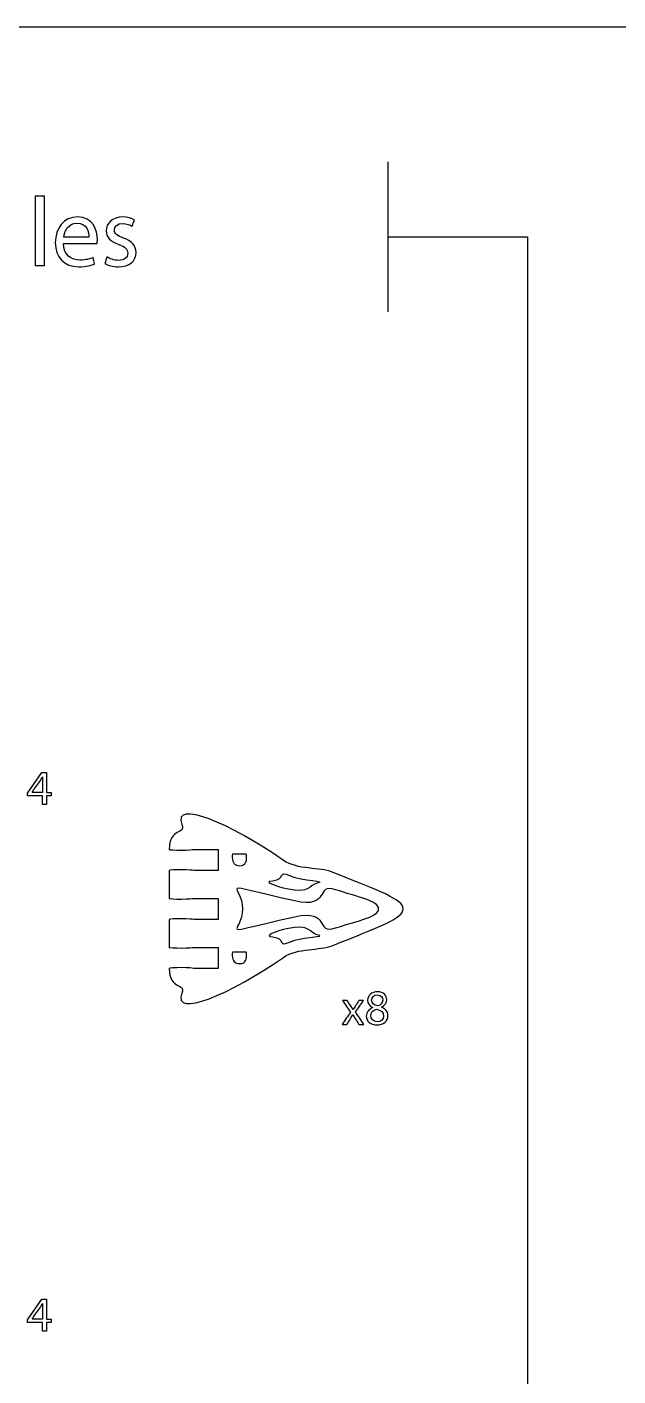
# Model space of a CAD drawing. Extents: x 0 to 1000, y 0 to 600.
# Drawn here: x 114.5 to 199.1, y 407.2 to 600.1 of the extents above; entities that cross this region are included whole.
import ezdxf

# ---------------------------------------------------------------- set-up
doc = ezdxf.new("R2010")
doc.units = 0
doc.header["$MEASUREMENT"] = 0
doc.layers.add('DEFAULT', color=7, linetype='CONTINUOUS')

msp = doc.modelspace()

# ---------------------------------------------------------------- linework, layer by layer
at = {"layer": 'DEFAULT', "color": 250}
for points in [[(0.05, 600.05), (1000.05, 600.05), (1000.05, 0.05), (0.05, 0.05)], [(115.72, 575.92), (116.96, 575.92), (116.96, 565.9), (115.72, 565.9)], [(116.73, 488.88), (116.73, 490.12), (114.6, 490.12), (114.6, 490.53), (116.65, 493.46), (117.32, 493.46), (117.32, 490.61), (117.96, 490.61), (117.96, 490.12), (117.32, 490.12), (117.32, 488.88)], [(116.73, 413.58), (116.73, 414.82), (114.6, 414.82), (114.6, 415.23), (116.65, 418.16), (117.32, 418.16), (117.32, 415.31), (117.96, 415.31), (117.96, 414.82), (117.32, 414.82), (117.32, 413.58)]]:
    msp.add_lwpolyline(points, close=True, dxfattribs=at)
for points in [[(166.14, 580.76), (166.14, 559.34)], [(166.14, 570.05), (186.14, 570.05), (186.14, 134.45), (20.05, 134.45), (20.05, 570.05), (40.57, 570.05)]]:
    msp.add_lwpolyline(points, dxfattribs=at)
for points, knots in [([(119.74, 569.1), (119.77, 567.42), (120.84, 566.73), (122.09, 566.73), (122.97, 566.73), (123.51, 566.88), (123.98, 567.08), (124.05, 566.78), (124.12, 566.49), (124.19, 566.19), (123.75, 565.99), (123, 565.77), (121.92, 565.77), (119.81, 565.77), (118.56, 567.15), (118.56, 569.21), (118.56, 571.27), (119.77, 572.89), (121.76, 572.89), (123.99, 572.89), (124.58, 570.93), (124.58, 569.68), (124.58, 569.42), (124.56, 569.22), (124.54, 569.1), (122.94, 569.1), (121.34, 569.1), (119.74, 569.1)], [13.6, 13.6, 13.6, 13.6, 14.6, 14.6, 14.6, 15.6, 15.6, 15.6, 18.190444, 18.190444, 18.190444, 19.190444, 19.190444, 19.190444, 20.190444, 20.190444, 20.190444, 21.190444, 21.190444, 21.190444, 22.190444, 22.190444, 22.190444, 23.190444, 23.190444, 23.190444, 36.790444, 36.790444, 36.790444, 36.790444]), ([(125.95, 567.18), (126.32, 566.94), (126.97, 566.68), (127.59, 566.68), (128.49, 566.68), (128.92, 567.14), (128.92, 567.7), (128.92, 568.29), (128.56, 568.62), (127.65, 568.96), (126.42, 569.39), (125.84, 570.07), (125.84, 570.89), (125.84, 571.99), (126.73, 572.89), (128.2, 572.89), (128.89, 572.89), (129.49, 572.7), (129.88, 572.47), (129.77, 572.17), (129.67, 571.87), (129.56, 571.57), (129.3, 571.74), (128.8, 571.96), (128.17, 571.96), (127.43, 571.96), (127.02, 571.54), (127.02, 571.03), (127.02, 570.47), (127.43, 570.21), (128.32, 569.87), (129.51, 569.42), (130.12, 568.83), (130.12, 567.81), (130.12, 566.61), (129.18, 565.77), (127.56, 565.77), (126.81, 565.77), (126.12, 565.95), (125.64, 566.23), (125.75, 566.55), (125.85, 566.86), (125.95, 567.18)], [2.82078, 2.82078, 2.82078, 2.82078, 3.82078, 3.82078, 3.82078, 4.82078, 4.82078, 4.82078, 5.82078, 5.82078, 5.82078, 6.82078, 6.82078, 6.82078, 7.82078, 7.82078, 7.82078, 8.82078, 8.82078, 8.82078, 11.527808, 11.527808, 11.527808, 12.527808, 12.527808, 12.527808, 13.527808, 13.527808, 13.527808, 14.527808, 14.527808, 14.527808, 15.527808, 15.527808, 15.527808, 16.527808, 16.527808, 16.527808, 17.527808, 17.527808, 17.527808, 20.348588, 20.348588, 20.348588, 20.348588]), ([(123.38, 569.99), (123.4, 570.78), (123.06, 572), (121.66, 572), (120.41, 572), (119.86, 570.85), (119.76, 569.99), (120.97, 569.99), (122.18, 569.99), (123.38, 569.99)], [10.28, 10.28, 10.28, 10.28, 11.28, 11.28, 11.28, 12.28, 12.28, 12.28, 22.56, 22.56, 22.56, 22.56]), ([(116.73, 490.61), (116.73, 491.12), (116.73, 491.63), (116.73, 492.14), (116.73, 492.38), (116.74, 492.62), (116.75, 492.86), (116.74, 492.86), (116.74, 492.86), (116.73, 492.86), (116.59, 492.59), (116.48, 492.4), (116.35, 492.18), (115.98, 491.67), (115.6, 491.15), (115.23, 490.63), (115.23, 490.62), (115.23, 490.62), (115.23, 490.61), (115.73, 490.61), (116.23, 490.61), (116.73, 490.61)], [4.26, 4.26, 4.26, 4.26, 8.6, 8.6, 8.6, 9.6, 9.6, 9.6, 9.66, 9.66, 9.66, 10.66, 10.66, 10.66, 16.105071, 16.105071, 16.105071, 16.145071, 16.145071, 16.145071, 20.405071, 20.405071, 20.405071, 20.405071]), ([(145.89, 481.8), (145.91, 481.64), (145.93, 481.45), (145.93, 481.25), (145.93, 480.87), (145.84, 480.61), (145.68, 480.43), (145.51, 480.25), (145.28, 480.14), (144.95, 480.14), (144.62, 480.14), (144.35, 480.25), (144.17, 480.43), (143.98, 480.62), (143.88, 480.93), (143.88, 481.33), (143.88, 481.51), (143.89, 481.67), (143.9, 481.8), (144.56, 481.8), (145.23, 481.8), (145.89, 481.8)], [0, 0, 0, 0, 1.00086, 1.00086, 1.00086, 2.00172, 2.00172, 2.00172, 3.00258, 3.00258, 3.00258, 4.003439, 4.003439, 4.003439, 5.004299, 5.004299, 5.004299, 6.005159, 6.005159, 6.005159, 11.64, 11.64, 11.64, 11.64]), ([(145.89, 467.8), (145.91, 467.64), (145.93, 467.45), (145.93, 467.25), (145.93, 466.87), (145.84, 466.61), (145.68, 466.43), (145.51, 466.25), (145.28, 466.14), (144.95, 466.14), (144.62, 466.14), (144.35, 466.25), (144.17, 466.43), (143.98, 466.62), (143.88, 466.93), (143.88, 467.32), (143.88, 467.51), (143.89, 467.67), (143.9, 467.8), (144.56, 467.8), (145.23, 467.8), (145.89, 467.8)], [0, 0, 0, 0, 1.00086, 1.00086, 1.00086, 2.00172, 2.00172, 2.00172, 3.00258, 3.00258, 3.00258, 4.003439, 4.003439, 4.003439, 5.004299, 5.004299, 5.004299, 6.005159, 6.005159, 6.005159, 11.64, 11.64, 11.64, 11.64]), ([(163.06, 458.62), (163.06, 459.2), (163.41, 459.61), (163.97, 459.85), (163.97, 459.85), (163.97, 459.86), (163.96, 459.87), (163.46, 460.11), (163.24, 460.5), (163.24, 460.9), (163.24, 461.62), (163.85, 462.12), (164.66, 462.12), (165.54, 462.12), (165.99, 461.56), (165.99, 460.99), (165.99, 460.6), (165.8, 460.18), (165.23, 459.92), (165.23, 459.91), (165.23, 459.9), (165.23, 459.9), (165.81, 459.67), (166.16, 459.27), (166.16, 458.71), (166.16, 457.91), (165.47, 457.38), (164.6, 457.38), (163.64, 457.38), (163.06, 457.95), (163.06, 458.62)], [1, 1, 1, 1, 2, 2, 2, 2.063246, 2.063246, 2.063246, 3.063246, 3.063246, 3.063246, 4.063246, 4.063246, 4.063246, 5.063246, 5.063246, 5.063246, 6.063246, 6.063246, 6.063246, 6.123246, 6.123246, 6.123246, 7.123246, 7.123246, 7.123246, 8.123246, 8.123246, 8.123246, 9.123246, 9.123246, 9.123246, 9.123246]), ([(163.82, 460.94), (163.82, 460.48), (164.17, 460.23), (164.7, 460.09), (165.09, 460.23), (165.4, 460.51), (165.4, 460.93), (165.4, 461.29), (165.18, 461.67), (164.62, 461.67), (164.11, 461.67), (163.82, 461.33), (163.82, 460.94)], [1, 1, 1, 1, 2, 2, 2, 3, 3, 3, 4, 4, 4, 5, 5, 5, 5]), ([(160.34, 460.87), (160.5, 460.62), (160.66, 460.38), (160.82, 460.14), (160.95, 459.94), (161.06, 459.77), (161.17, 459.58), (161.18, 459.58), (161.18, 459.58), (161.19, 459.58), (161.3, 459.78), (161.42, 459.96), (161.53, 460.14), (161.69, 460.38), (161.85, 460.63), (162.01, 460.87), (162.23, 460.87), (162.46, 460.87), (162.68, 460.87), (162.29, 460.32), (161.9, 459.77), (161.52, 459.22), (161.92, 458.63), (162.32, 458.04), (162.72, 457.45), (162.48, 457.45), (162.24, 457.45), (162.01, 457.45), (161.84, 457.71), (161.68, 457.97), (161.51, 458.22), (161.37, 458.42), (161.26, 458.61), (161.14, 458.82), (161.14, 458.82), (161.13, 458.82), (161.13, 458.82), (161.01, 458.61), (160.89, 458.43), (160.77, 458.22), (160.6, 457.97), (160.44, 457.71), (160.27, 457.45), (160.05, 457.45), (159.82, 457.45), (159.59, 457.45), (159.99, 458.03), (160.4, 458.62), (160.8, 459.2), (160.42, 459.75), (160.03, 460.31), (159.65, 460.87), (159.88, 460.87), (160.11, 460.87), (160.34, 460.87)], [0, 0, 0, 0, 2.496157, 2.496157, 2.496157, 3.496157, 3.496157, 3.496157, 3.556157, 3.556157, 3.556157, 4.556157, 4.556157, 4.556157, 7.024598, 7.024598, 7.024598, 8.924598, 8.924598, 8.924598, 14.651063, 14.651063, 14.651063, 20.697549, 20.697549, 20.697549, 22.697549, 22.697549, 22.697549, 25.299241, 25.299241, 25.299241, 26.299241, 26.299241, 26.299241, 26.339241, 26.339241, 26.339241, 27.339241, 27.339241, 27.339241, 29.930071, 29.930071, 29.930071, 31.870071, 31.870071, 31.870071, 37.889805, 37.889805, 37.889805, 43.654005, 43.654005, 43.654005, 45.614005, 45.614005, 45.614005, 45.614005]), ([(165.53, 458.65), (165.53, 459.2), (165.15, 459.47), (164.52, 459.65), (163.99, 459.49), (163.7, 459.14), (163.7, 458.7), (163.68, 458.24), (164.03, 457.83), (164.62, 457.83), (165.17, 457.83), (165.53, 458.17), (165.53, 458.65)], [1, 1, 1, 1, 2, 2, 2, 3, 3, 3, 4, 4, 4, 5, 5, 5, 5]), ([(116.73, 415.31), (116.73, 415.83), (116.73, 416.34), (116.73, 416.85), (116.73, 417.09), (116.74, 417.33), (116.75, 417.57), (116.74, 417.57), (116.74, 417.57), (116.73, 417.57), (116.59, 417.3), (116.48, 417.1), (116.35, 416.89), (115.98, 416.37), (115.6, 415.85), (115.23, 415.33), (115.23, 415.32), (115.23, 415.32), (115.23, 415.31), (115.73, 415.31), (116.23, 415.31), (116.73, 415.31)], [4.26, 4.26, 4.26, 4.26, 8.6, 8.6, 8.6, 9.6, 9.6, 9.6, 9.66, 9.66, 9.66, 10.66, 10.66, 10.66, 16.105071, 16.105071, 16.105071, 16.145071, 16.145071, 16.145071, 20.405071, 20.405071, 20.405071, 20.405071])]:
    msp.add_open_spline(points, degree=3, knots=knots, dxfattribs=at)
at = {"layer": 'DEFAULT', "color": 1}
msp.add_open_spline([(168.34, 473.97), (168.34, 472.61), (164.95, 471.42), (158.19, 468.71), (156.37, 467.98), (153.25, 468.45), (151.22, 467.04), (143.57, 461.72), (135.28, 458.29), (136.68, 461.93), (137.27, 463.45), (134.86, 462.3), (134.86, 465.47), (134.86, 465.53), (135.65, 465.57), (136.61, 465.57), (137.58, 465.57), (138.19, 465.47), (138.36, 465.47), (139.53, 465.47), (140.7, 465.47), (141.86, 465.47), (141.86, 466.47), (141.86, 467.47), (141.86, 468.47), (140.7, 468.47), (139.53, 468.47), (138.36, 468.47), (138.19, 468.47), (137.58, 468.37), (136.61, 468.37), (135.65, 468.37), (134.86, 468.42), (134.86, 468.47), (134.86, 469.81), (134.87, 471.14), (134.87, 472.47), (134.94, 472.53), (135.69, 472.57), (136.61, 472.57), (137.58, 472.57), (138.19, 472.47), (138.36, 472.47), (139.53, 472.47), (140.7, 472.47), (141.86, 472.47), (141.86, 473.47), (141.86, 474.47), (141.86, 475.47), (140.7, 475.47), (139.53, 475.47), (138.36, 475.47), (138.19, 475.47), (137.58, 475.37), (136.61, 475.37), (135.65, 475.37), (134.86, 475.42), (134.86, 475.47), (134.86, 476.81), (134.86, 478.14), (134.86, 479.47), (134.86, 479.53), (135.65, 479.57), (136.61, 479.57), (137.58, 479.57), (138.19, 479.47), (138.36, 479.47), (139.53, 479.47), (140.7, 479.47), (141.86, 479.47), (141.86, 480.47), (141.86, 481.47), (141.86, 482.47), (140.7, 482.47), (139.53, 482.47), (138.36, 482.47), (138.19, 482.47), (137.58, 482.37), (136.61, 482.37), (135.65, 482.37), (134.86, 482.42), (134.86, 482.47), (134.86, 485.65), (137.27, 484.5), (136.68, 486.02), (135.28, 489.66), (143.57, 486.23), (151.22, 480.91), (153.25, 479.5), (156.37, 479.96), (158.19, 479.23), (164.95, 476.53), (168.34, 475.34), (168.34, 473.97)], degree=3, knots=[1, 1, 1, 1, 2, 2, 2, 3, 3, 3, 4, 4, 4, 5, 5, 5, 6, 6, 6, 7, 7, 7, 16.92, 16.92, 16.92, 25.42, 25.42, 25.42, 35.34, 35.34, 35.34, 36.34, 36.34, 36.34, 37.35, 37.35, 37.35, 48.680004, 48.680004, 48.680004, 49.680004, 49.680004, 49.680004, 50.680004, 50.680004, 50.680004, 60.600004, 60.600004, 60.600004, 69.110004, 69.110004, 69.110004, 79.030004, 79.030004, 79.030004, 80.030004, 80.030004, 80.030004, 81.030004, 81.030004, 81.030004, 92.370004, 92.370004, 92.370004, 93.370004, 93.370004, 93.370004, 94.370004, 94.370004, 94.370004, 104.290004, 104.290004, 104.290004, 112.790004, 112.790004, 112.790004, 122.710004, 122.710004, 122.710004, 123.710004, 123.710004, 123.710004, 124.710004, 124.710004, 124.710004, 125.710004, 125.710004, 125.710004, 126.710004, 126.710004, 126.710004, 127.710004, 127.710004, 127.710004, 128.710004, 128.710004, 128.710004, 128.710004], dxfattribs=at)
at = {"layer": 'DEFAULT', "color": 3}
for points in [[(151.66, 476.82), (155.15, 476.1), (154.8, 477.4), (156.03, 477.66), (157.63, 478.01), (153.95, 477.9), (152.06, 478.74), (150.29, 479.52), (151.66, 478.18), (149.66, 478), (148.04, 477.86), (150.68, 477.02), (151.66, 476.82)], [(151.66, 471.13), (155.15, 471.85), (154.8, 470.55), (156.03, 470.28), (157.63, 469.94), (153.95, 470.04), (152.06, 469.21), (150.29, 468.43), (151.66, 469.77), (149.66, 469.95), (148.04, 470.09), (150.68, 470.93), (151.66, 471.13)]]:
    msp.add_open_spline(points, degree=3, knots=[0, 0, 0, 0, 1, 1, 1, 2, 2, 2, 3, 3, 3, 4, 4, 4, 4], dxfattribs=at)
at = {"layer": 'DEFAULT', "color": 5}
msp.add_open_spline([(164.82, 473.97), (164.82, 472.8), (161.65, 472.24), (158.66, 471.24), (155.67, 470.24), (158.03, 474.01), (152.81, 472.85), (140.86, 470.17), (145.36, 470.37), (145.36, 473.97), (145.36, 477.58), (140.86, 477.78), (152.81, 475.1), (158.03, 473.94), (155.67, 477.71), (158.66, 476.71), (161.65, 475.71), (164.82, 475.15), (164.82, 473.97)], degree=3, knots=[0, 0, 0, 0, 1, 1, 1, 2, 2, 2, 3, 3, 3, 4, 4, 4, 5, 5, 5, 6, 6, 6, 6], dxfattribs=at)

doc.saveas('drawing.dxf')
